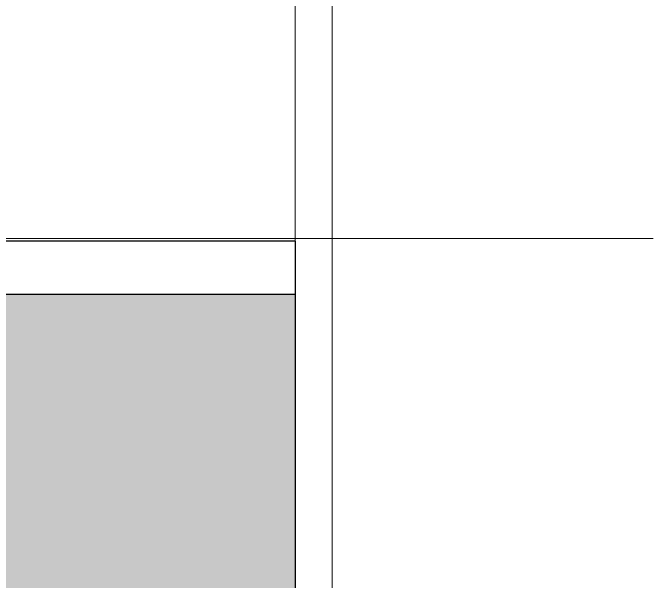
# Model space of a CAD drawing. Header units: inches. Extents: x -1287 to 1590, y -3558 to 989.
# Drawn here: x -1021.69 to -1006.65, y 209.26 to 222.62 of the extents above; entities that cross this region are included whole.
import ezdxf

# ---------------------------------------------------------------- set-up
doc = ezdxf.new("R2010")
doc.units = ezdxf.units.IN
doc.header["$MEASUREMENT"] = 0
for name, color, linetype, lineweight in [('A-AREA-IDEN', 2, 'Continuous', 9), ('A-FLOR', 192, 'Continuous', 18), ('A-GLAZ', 151, 'Continuous', 18), ('A-WALL', 113, 'Continuous', 18), ('A-WALL-PATT', 111, 'Continuous', 18)]:
    doc.layers.add(name, color=color, linetype=linetype, lineweight=lineweight)

# ---------------------------------------------------------------- blocks, each defined once
blk = doc.blocks.new('Double Hung - side window 4_ X 6_ 3_ H-6972878-1st Floor Construction')
at = {"layer": 'A-GLAZ', "color": 8, "lineweight": 30}
for q in [(-17.5, 5.75), (-18.75, -10)]:
    blk.add_line((-17.5, -10), q, dxfattribs=at)

msp = doc.modelspace()

# ---------------------------------------------------------------- hatches: boundary and pattern name
at = {"layer": 'A-WALL-PATT'}
h = msp.add_hatch(color=7, dxfattribs=at)
h.paths.add_polyline_path([(-1035.062, 16.255), (-1015.062, 16.255), (-1015.062, 96.005), (-1035.062, 96.005), (-1035.062, 17.581)], flags=0)
h.paths.add_polyline_path([(-1015.062, 133.505), (-1015.062, 216.005), (-1035.062, 216.005), (-1035.062, 133.505)], flags=0)
h.paths.add_polyline_path([(-1020.632, 253.505), (-1015.062, 253.505), (-1015.062, 342.005), (-1035.062, 342.005), (-1035.062, 253.505)], flags=0)
h.paths.add_polyline_path([(-1020.632, 379.505), (-1015.062, 379.505), (-1015.062, 468.124), (-1035.062, 468.124), (-1035.062, 379.505)], flags=0)
h.paths.add_polyline_path([(-1015.062, 505.624), (-1015.062, 604.374), (-1035.062, 604.374), (-1035.062, 505.624)], flags=0)
h.paths.add_polyline_path([(-1020.632, 641.874), (-1015.062, 641.874), (-1015.062, 729.874), (-1035.062, 729.874), (-1035.062, 641.874)], flags=0)
h.paths.add_polyline_path([(-1020.632, 767.374), (-1015.062, 767.374), (-1015.062, 789.874), (-1035.062, 789.874), (-1035.062, 767.374)], flags=0)

# ---------------------------------------------------------------- linework, layer by layer
at = {"layer": 'A-AREA-IDEN'}
msp.add_line((-1006.651, 217.317), (-1038.293, 217.317), dxfattribs=at)
at = {"layer": 'A-FLOR'}
msp.add_line((-1014.196, 225.705), (-1014.196, 208.874), dxfattribs=at)
at = {"layer": 'A-WALL', "lineweight": 9}
msp.add_line((-1015.062, 253.505), (-1015.062, 216.005), dxfattribs=at)
at = {"layer": 'A-WALL', "color": 8, "lineweight": 30}
for p, q in [((-1035.062, 216.005), (-1015.062, 216.005)), ((-1015.062, 216.005), (-1015.062, 133.505))]:
    msp.add_line(p, q, dxfattribs=at)

# ---------------------------------------------------------------- block references
at = {"layer": 'A-GLAZ', "rotation": 89.99999999999991}
msp.add_blockref('Double Hung - side window 4_ X 6_ 3_ H-6972878-1st Floor Construction', (-1025.062, 234.755), dxfattribs=at)

doc.saveas('drawing.dxf')
